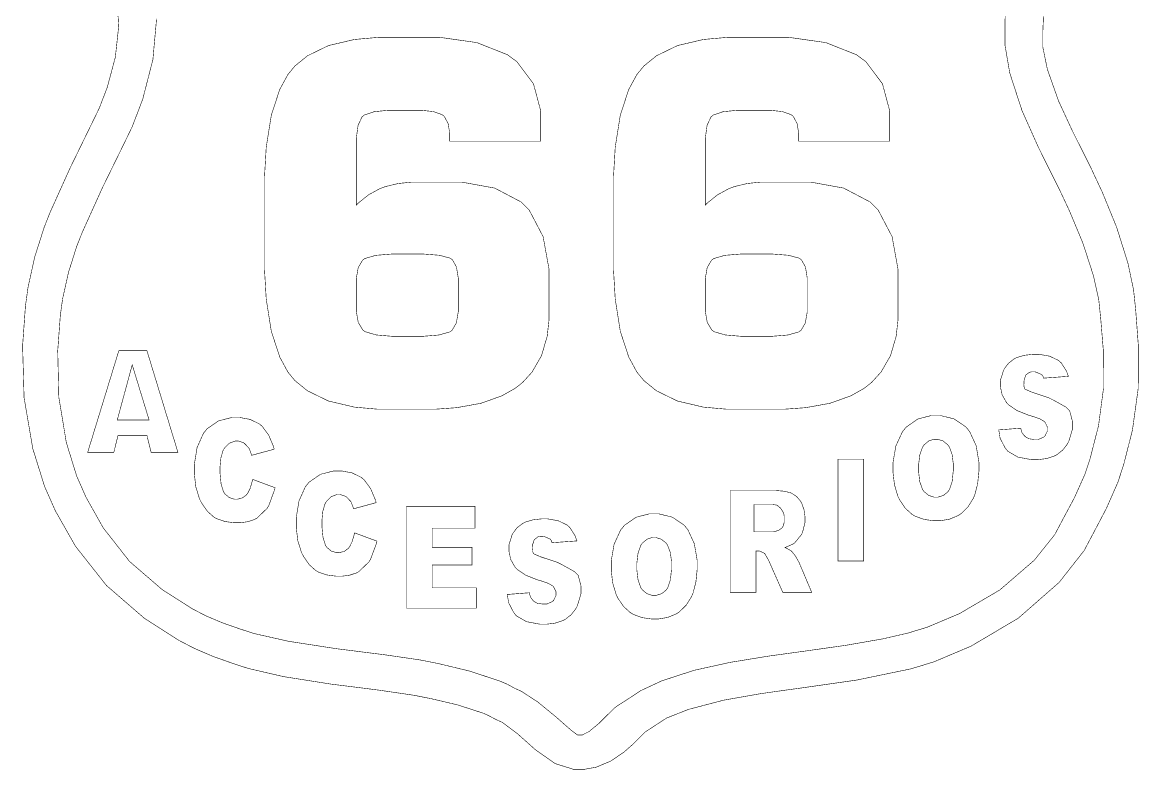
# Model space of a CAD drawing. Header units: millimetres. Extents: x -47 to 132, y -40 to 28.
# Drawn here: x 80.7 to 131.9, y -39.8 to -5.5 of the extents above; entities that cross this region are included whole.
import ezdxf

# ---------------------------------------------------------------- set-up
doc = ezdxf.new("R2010")
doc.units = ezdxf.units.MM

msp = doc.modelspace()

# ---------------------------------------------------------------- linework, layer by layer
at = {"color": 0}
for points in [[(127.583, -4.8, 0.0248, 0.0248, 0), (127.534, -5.937, 0.0248, 0.0248, 0), (127.534, -6.316, 0.0248, 0.0248, 0), (127.534, -6.656, 0.0248, 0.0248, 0), (127.743, -7.677, 0.0248, 0.0248, 0), (128.259, -9.135, 0.0248, 0.0248, 0), (128.915, -10.555, 0.0248, 0.0248, 0), (129.388, -11.491, 0.0248, 0.0248, 0), (129.544, -11.804, 0.0248, 0.0248, 0), (129.731, -12.178, 0.0248, 0.0248, 0), (130.265, -13.318, 0.0248, 0.0248, 0), (130.922, -14.924, 0.0248, 0.0248, 0), (131.44, -16.571, 0.0248, 0.0248, 0), (131.7, -17.801, 0.0248, 0.0248, 0), (131.744, -18.215, 0.0248, 0.0248, 0), (131.8, -18.759, 0.0248, 0.0248, 0), (131.922, -20.399, 0.0248, 0.0248, 0), (131.913, -22.329, 0.0248, 0.0248, 0), (131.649, -24.243, 0.0248, 0.0248, 0), (131.238, -25.857, 0.0248, 0.0248, 0), (131.064, -26.383, 0.0248, 0.0248, 0), (130.979, -26.641, 0.0248, 0.0248, 0), (130.45, -27.844, 0.0248, 0.0248, 0), (129.839, -29.006, 0.0248, 0.0248, 0), (129.713, -29.243, 0.0248, 0.0248, 0), (129.428, -29.779, 0.0248, 0.0248, 0), (128.284, -31.236, 0.0248, 0.0248, 0), (126.406, -32.882, 0.0248, 0.0248, 0), (124.243, -34.163, 0.0248, 0.0248, 0), (122.544, -34.882, 0.0248, 0.0248, 0), (121.96, -35.061, 0.0248, 0.0248, 0), (121.483, -35.207, 0.0248, 0.0248, 0), (118.989, -35.723, 0.0248, 0.0248, 0), (116.462, -36.084, 0.0248, 0.0248, 0), (115.968, -36.152, 0.0248, 0.0248, 0), (115.608, -36.201, 0.0248, 0.0248, 0), (114.527, -36.355, 0.0248, 0.0248, 0), (112.868, -36.649, 0.0248, 0.0248, 0), (111.257, -37.072, 0.0248, 0.0248, 0), (110.253, -37.47, 0.0248, 0.0248, 0), (109.958, -37.663, 0.0248, 0.0248, 0), (109.399, -38.028, 0.0248, 0.0248, 0), (109.39, -38.033, 0.0248, 0.0248, 0), (109.383, -38.038, 0.0248, 0.0248, 0), (109.306, -38.085, 0.0248, 0.0248, 0), (109.298, -38.09, 0.0248, 0.0248, 0), (109.261, -38.122, 0.0248, 0.0248, 0), (108.897, -38.492, 0.0248, 0.0248, 0), (108.862, -38.527, 0.0248, 0.0248, 0), (108.728, -38.658, 0.0248, 0.0248, 0), (108.305, -39.029, 0.0248, 0.0248, 0), (107.701, -39.442, 0.0248, 0.0248, 0), (107.031, -39.722, 0.0248, 0.0248, 0), (106.466, -39.826, 0.0248, 0.0248, 0), (106.278, -39.826, 0.0248, 0.0248, 0), (105.995, -39.826, 0.0248, 0.0248, 0), (105.145, -39.558, 0.0248, 0.0248, 0), (104.236, -38.922, 0.0248, 0.0248, 0), (103.396, -38.17, 0.0248, 0.0248, 0), (102.715, -37.665, 0.0248, 0.0248, 0), (102.465, -37.551, 0.0248, 0.0248, 0), (102.428, -37.535, 0.0248, 0.0248, 0), (102.087, -37.355, 0.0248, 0.0248, 0), (102.053, -37.336, 0.0248, 0.0248, 0), (101.829, -37.24, 0.0248, 0.0248, 0), (100.655, -36.86, 0.0248, 0.0248, 0), (99.453, -36.578, 0.0248, 0.0248, 0), (99.215, -36.531, 0.0248, 0.0248, 0), (98.673, -36.423, 0.0248, 0.0248, 0), (97.033, -36.182, 0.0248, 0.0248, 0), (94.852, -35.908, 0.0248, 0.0248, 0), (92.679, -35.565, 0.0248, 0.0248, 0), (91.05, -35.188, 0.0248, 0.0248, 0), (90.523, -35.016, 0.0248, 0.0248, 0), (90.343, -34.957, 0.0248, 0.0248, 0), (89.445, -34.64, 0.0248, 0.0248, 0), (88.571, -34.264, 0.0248, 0.0248, 0), (88.402, -34.177, 0.0248, 0.0248, 0), (87.853, -33.891, 0.0248, 0.0248, 0), (86.282, -32.884, 0.0248, 0.0248, 0), (84.542, -31.378, 0.0248, 0.0248, 0), (83.118, -29.573, 0.0248, 0.0248, 0), (82.198, -27.951, 0.0248, 0.0248, 0), (81.948, -27.386, 0.0248, 0.0248, 0), (81.704, -26.834, 0.0248, 0.0248, 0), (81.162, -25.098, 0.0248, 0.0248, 0), (80.761, -22.756, 0.0248, 0.0248, 0), (80.693, -20.373, 0.0248, 0.0248, 0), (80.822, -18.562, 0.0248, 0.0248, 0), (80.904, -17.965, 0.0248, 0.0248, 0), (80.941, -17.693, 0.0248, 0.0248, 0), (81.25, -16.293, 0.0248, 0.0248, 0), (81.685, -14.925, 0.0248, 0.0248, 0), (81.786, -14.671, 0.0248, 0.0248, 0), (81.952, -14.25, 0.0248, 0.0248, 0), (82.877, -12.2, 0.0248, 0.0248, 0), (83.863, -10.179, 0.0248, 0.0248, 0), (84.06, -9.774, 0.0248, 0.0248, 0), (84.209, -9.467, 0.0248, 0.0248, 0), (84.579, -8.509, 0.0248, 0.0248, 0), (84.952, -7.116, 0.0248, 0.0248, 0), (85.105, -5.691, 0.0248, 0.0248, 0), (85.04, -4.661, 0.0248, 0.0248, 0)], [(86.844, -5.349, 0.0248, 0.0248, 0), (86.676, -7.224, 0.0248, 0.0248, 0), (86.21, -9.042, 0.0248, 0.0248, 0), (85.729, -10.303, 0.0248, 0.0248, 0), (85.534, -10.707, 0.0248, 0.0248, 0), (85.337, -11.112, 0.0248, 0.0248, 0), (84.353, -13.123, 0.0248, 0.0248, 0), (83.431, -15.164, 0.0248, 0.0248, 0), (83.264, -15.585, 0.0248, 0.0248, 0), (83.181, -15.794, 0.0248, 0.0248, 0), (82.804, -16.987, 0.0248, 0.0248, 0), (82.531, -18.207, 0.0248, 0.0248, 0), (82.5, -18.429, 0.0248, 0.0248, 0), (82.426, -18.967, 0.0248, 0.0248, 0), (82.306, -20.598, 0.0248, 0.0248, 0), (82.356, -22.733, 0.0248, 0.0248, 0), (82.702, -24.82, 0.0248, 0.0248, 0), (83.179, -26.361, 0.0248, 0.0248, 0), (83.395, -26.85, 0.0248, 0.0248, 0), (83.609, -27.335, 0.0248, 0.0248, 0), (84.394, -28.731, 0.0248, 0.0248, 0), (85.603, -30.275, 0.0248, 0.0248, 0), (87.103, -31.569, 0.0248, 0.0248, 0), (88.486, -32.45, 0.0248, 0.0248, 0), (88.969, -32.701, 0.0248, 0.0248, 0), (89.108, -32.773, 0.0248, 0.0248, 0), (89.863, -33.092, 0.0248, 0.0248, 0), (90.642, -33.365, 0.0248, 0.0248, 0), (90.794, -33.415, 0.0248, 0.0248, 0), (91.307, -33.582, 0.0248, 0.0248, 0), (92.893, -33.94, 0.0248, 0.0248, 0), (95.1, -34.282, 0.0248, 0.0248, 0), (97.322, -34.562, 0.0248, 0.0248, 0), (98.933, -34.797, 0.0248, 0.0248, 0), (99.466, -34.902, 0.0248, 0.0248, 0), (99.756, -34.959, 0.0248, 0.0248, 0), (101.208, -35.308, 0.0248, 0.0248, 0), (102.619, -35.773, 0.0248, 0.0248, 0), (102.889, -35.889, 0.0248, 0.0248, 0), (102.941, -35.911, 0.0248, 0.0248, 0), (103.111, -36.003, 0.0248, 0.0248, 0), (103.277, -36.096, 0.0248, 0.0248, 0), (103.328, -36.119, 0.0248, 0.0248, 0), (103.597, -36.241, 0.0248, 0.0248, 0), (104.35, -36.732, 0.0248, 0.0248, 0), (105.204, -37.433, 0.0248, 0.0248, 0), (105.857, -38.009, 0.0248, 0.0248, 0), (106.172, -38.248, 0.0248, 0.0248, 0), (106.277, -38.248, 0.0248, 0.0248, 0), (106.383, -38.248, 0.0248, 0.0248, 0), (106.704, -38.085, 0.0248, 0.0248, 0), (107.164, -37.702, 0.0248, 0.0248, 0), (107.614, -37.255, 0.0248, 0.0248, 0), (107.899, -36.98, 0.0248, 0.0248, 0), (108.005, -36.903, 0.0248, 0.0248, 0), (108.026, -36.887, 0.0248, 0.0248, 0), (108.189, -36.787, 0.0248, 0.0248, 0), (108.211, -36.774, 0.0248, 0.0248, 0), (108.777, -36.405, 0.0248, 0.0248, 0), (109.07, -36.211, 0.0248, 0.0248, 0), (110.037, -35.759, 0.0248, 0.0248, 0), (111.53, -35.273, 0.0248, 0.0248, 0), (113.189, -34.908, 0.0248, 0.0248, 0), (114.951, -34.621, 0.0248, 0.0248, 0), (116.751, -34.373, 0.0248, 0.0248, 0), (118.522, -34.122, 0.0248, 0.0248, 0), (120.202, -33.827, 0.0248, 0.0248, 0), (121.351, -33.562, 0.0248, 0.0248, 0), (121.725, -33.448, 0.0248, 0.0248, 0), (122.233, -33.293, 0.0248, 0.0248, 0), (123.707, -32.671, 0.0248, 0.0248, 0), (125.559, -31.585, 0.0248, 0.0248, 0), (127.141, -30.22, 0.0248, 0.0248, 0), (128.081, -29.044, 0.0248, 0.0248, 0), (128.312, -28.609, 0.0248, 0.0248, 0), (128.423, -28.399, 0.0248, 0.0248, 0), (128.982, -27.353, 0.0248, 0.0248, 0), (129.47, -26.264, 0.0248, 0.0248, 0), (129.546, -26.034, 0.0248, 0.0248, 0), (129.707, -25.543, 0.0248, 0.0248, 0), (130.092, -24.037, 0.0248, 0.0248, 0), (130.322, -22.308, 0.0248, 0.0248, 0), (130.312, -20.585, 0.0248, 0.0248, 0), (130.19, -19.103, 0.0248, 0.0248, 0), (130.139, -18.611, 0.0248, 0.0248, 0), (130.1, -18.241, 0.0248, 0.0248, 0), (129.857, -17.147, 0.0248, 0.0248, 0), (129.367, -15.64, 0.0248, 0.0248, 0), (128.755, -14.172, 0.0248, 0.0248, 0), (128.279, -13.156, 0.0248, 0.0248, 0), (128.112, -12.822, 0.0248, 0.0248, 0), (127.916, -12.433, 0.0248, 0.0248, 0), (127.333, -11.262, 0.0248, 0.0248, 0), (126.583, -9.583, 0.0248, 0.0248, 0), (126.017, -7.848, 0.0248, 0.0248, 0), (125.794, -6.552, 0.0248, 0.0248, 0), (125.794, -6.121, 0.0248, 0.0248, 0), (125.794, -5.863, 0.0248, 0.0248, 0), (125.806, -5.091, 0.0248, 0.0248, 0)]]:
    msp.add_lwpolyline(points, format="xyseb", dxfattribs=at)
for points in [[(104.475, -10.976, 0.0248, 0.0248, 0), (100.304, -10.976, 0.0248, 0.0248, 0), (100.304, -10.762, 0.0248, 0.0248, 0), (100.304, -10.612, 0.0248, 0.0248, 0), (100.23, -10.164, 0.0248, 0.0248, 0), (100.056, -9.841, 0.0248, 0.0248, 0), (100.006, -9.8, 0.0248, 0.0248, 0), (99.957, -9.759, 0.0248, 0.0248, 0), (99.562, -9.616, 0.0248, 0.0248, 0), (99.001, -9.555, 0.0248, 0.0248, 0), (98.815, -9.555, 0.0248, 0.0248, 0), (97.719, -9.555, 0.0248, 0.0248, 0), (97.496, -9.555, 0.0248, 0.0248, 0), (96.829, -9.621, 0.0248, 0.0248, 0), (96.379, -9.775, 0.0248, 0.0248, 0), (96.328, -9.819, 0.0248, 0.0248, 0), (96.276, -9.863, 0.0248, 0.0248, 0), (96.096, -10.245, 0.0248, 0.0248, 0), (96.019, -10.811, 0.0248, 0.0248, 0), (96.019, -10.999, 0.0248, 0.0248, 0), (96.019, -13.906, 0.0248, 0.0248, 0), (96.105, -13.817, 0.0248, 0.0248, 0), (96.574, -13.439, 0.0248, 0.0248, 0), (97.098, -13.154, 0.0248, 0.0248, 0), (97.211, -13.111, 0.0248, 0.0248, 0), (97.323, -13.068, 0.0248, 0.0248, 0), (97.933, -12.919, 0.0248, 0.0248, 0), (98.546, -12.856, 0.0248, 0.0248, 0), (98.75, -12.856, 0.0248, 0.0248, 0), (100.369, -12.856, 0.0248, 0.0248, 0), (100.869, -12.856, 0.0248, 0.0248, 0), (102.371, -13.13, 0.0248, 0.0248, 0), (103.586, -13.769, 0.0248, 0.0248, 0), (103.769, -13.951, 0.0248, 0.0248, 0), (103.951, -14.135, 0.0248, 0.0248, 0), (104.59, -15.355, 0.0248, 0.0248, 0), (104.865, -16.863, 0.0248, 0.0248, 0), (104.865, -17.366, 0.0248, 0.0248, 0), (104.865, -18.905, 0.0248, 0.0248, 0), (104.865, -19.162, 0.0248, 0.0248, 0), (104.778, -19.934, 0.0248, 0.0248, 0), (104.518, -20.824, 0.0248, 0.0248, 0), (104.085, -21.576, 0.0248, 0.0248, 0), (103.647, -22.058, 0.0248, 0.0248, 0), (103.479, -22.19, 0.0248, 0.0248, 0), (103.3, -22.33, 0.0248, 0.0248, 0), (102.698, -22.669, 0.0248, 0.0248, 0), (101.745, -23.01, 0.0248, 0.0248, 0), (100.619, -23.214, 0.0248, 0.0248, 0), (99.644, -23.283, 0.0248, 0.0248, 0), (99.319, -23.283, 0.0248, 0.0248, 0), (97.352, -23.283, 0.0248, 0.0248, 0), (96.996, -23.283, 0.0248, 0.0248, 0), (95.928, -23.188, 0.0248, 0.0248, 0), (94.734, -22.907, 0.0248, 0.0248, 0), (93.772, -22.438, 0.0248, 0.0248, 0), (93.194, -21.969, 0.0248, 0.0248, 0), (93.04, -21.781, 0.0248, 0.0248, 0), (92.875, -21.581, 0.0248, 0.0248, 0), (92.498, -20.886, 0.0248, 0.0248, 0), (92.112, -19.702, 0.0248, 0.0248, 0), (91.879, -18.229, 0.0248, 0.0248, 0), (91.802, -16.908, 0.0248, 0.0248, 0), (91.802, -16.469, 0.0248, 0.0248, 0), (91.802, -13.012, 0.0248, 0.0248, 0), (91.802, -12.572, 0.0248, 0.0248, 0), (91.879, -11.253, 0.0248, 0.0248, 0), (92.112, -9.784, 0.0248, 0.0248, 0), (92.498, -8.602, 0.0248, 0.0248, 0), (92.875, -7.91, 0.0248, 0.0248, 0), (93.04, -7.711, 0.0248, 0.0248, 0), (93.194, -7.523, 0.0248, 0.0248, 0), (93.772, -7.054, 0.0248, 0.0248, 0), (94.734, -6.585, 0.0248, 0.0248, 0), (95.928, -6.304, 0.0248, 0.0248, 0), (96.996, -6.21, 0.0248, 0.0248, 0), (97.352, -6.21, 0.0248, 0.0248, 0), (99.319, -6.21, 0.0248, 0.0248, 0), (99.876, -6.21, 0.0248, 0.0248, 0), (101.55, -6.447, 0.0248, 0.0248, 0), (102.947, -7.002, 0.0248, 0.0248, 0), (103.165, -7.161, 0.0248, 0.0248, 0), (103.384, -7.319, 0.0248, 0.0248, 0), (104.148, -8.338, 0.0248, 0.0248, 0), (104.475, -9.56, 0.0248, 0.0248, 0), (104.475, -9.968, 0.0248, 0.0248, 0), (104.475, -10.976, 0.0248, 0.0248, 0)], [(120.498, -10.976, 0.0248, 0.0248, 0), (116.327, -10.976, 0.0248, 0.0248, 0), (116.327, -10.762, 0.0248, 0.0248, 0), (116.327, -10.612, 0.0248, 0.0248, 0), (116.252, -10.164, 0.0248, 0.0248, 0), (116.079, -9.841, 0.0248, 0.0248, 0), (116.029, -9.8, 0.0248, 0.0248, 0), (115.98, -9.759, 0.0248, 0.0248, 0), (115.585, -9.616, 0.0248, 0.0248, 0), (115.024, -9.555, 0.0248, 0.0248, 0), (114.837, -9.555, 0.0248, 0.0248, 0), (113.742, -9.555, 0.0248, 0.0248, 0), (113.519, -9.555, 0.0248, 0.0248, 0), (112.851, -9.621, 0.0248, 0.0248, 0), (112.401, -9.775, 0.0248, 0.0248, 0), (112.351, -9.819, 0.0248, 0.0248, 0), (112.299, -9.863, 0.0248, 0.0248, 0), (112.119, -10.245, 0.0248, 0.0248, 0), (112.042, -10.811, 0.0248, 0.0248, 0), (112.042, -10.999, 0.0248, 0.0248, 0), (112.042, -13.906, 0.0248, 0.0248, 0), (112.128, -13.817, 0.0248, 0.0248, 0), (112.597, -13.439, 0.0248, 0.0248, 0), (113.12, -13.154, 0.0248, 0.0248, 0), (113.233, -13.111, 0.0248, 0.0248, 0), (113.346, -13.068, 0.0248, 0.0248, 0), (113.955, -12.919, 0.0248, 0.0248, 0), (114.568, -12.856, 0.0248, 0.0248, 0), (114.773, -12.856, 0.0248, 0.0248, 0), (116.392, -12.856, 0.0248, 0.0248, 0), (116.892, -12.856, 0.0248, 0.0248, 0), (118.393, -13.13, 0.0248, 0.0248, 0), (119.609, -13.769, 0.0248, 0.0248, 0), (119.791, -13.951, 0.0248, 0.0248, 0), (119.973, -14.135, 0.0248, 0.0248, 0), (120.613, -15.355, 0.0248, 0.0248, 0), (120.887, -16.863, 0.0248, 0.0248, 0), (120.887, -17.366, 0.0248, 0.0248, 0), (120.887, -18.905, 0.0248, 0.0248, 0), (120.887, -19.162, 0.0248, 0.0248, 0), (120.8, -19.934, 0.0248, 0.0248, 0), (120.541, -20.824, 0.0248, 0.0248, 0), (120.108, -21.576, 0.0248, 0.0248, 0), (119.669, -22.058, 0.0248, 0.0248, 0), (119.501, -22.19, 0.0248, 0.0248, 0), (119.323, -22.33, 0.0248, 0.0248, 0), (118.721, -22.669, 0.0248, 0.0248, 0), (117.767, -23.01, 0.0248, 0.0248, 0), (116.641, -23.214, 0.0248, 0.0248, 0), (115.666, -23.283, 0.0248, 0.0248, 0), (115.341, -23.283, 0.0248, 0.0248, 0), (113.374, -23.283, 0.0248, 0.0248, 0), (113.018, -23.283, 0.0248, 0.0248, 0), (111.951, -23.188, 0.0248, 0.0248, 0), (110.757, -22.907, 0.0248, 0.0248, 0), (109.794, -22.438, 0.0248, 0.0248, 0), (109.217, -21.969, 0.0248, 0.0248, 0), (109.063, -21.781, 0.0248, 0.0248, 0), (108.898, -21.581, 0.0248, 0.0248, 0), (108.521, -20.886, 0.0248, 0.0248, 0), (108.134, -19.702, 0.0248, 0.0248, 0), (107.902, -18.229, 0.0248, 0.0248, 0), (107.825, -16.908, 0.0248, 0.0248, 0), (107.825, -16.469, 0.0248, 0.0248, 0), (107.825, -13.012, 0.0248, 0.0248, 0), (107.825, -12.572, 0.0248, 0.0248, 0), (107.902, -11.253, 0.0248, 0.0248, 0), (108.134, -9.784, 0.0248, 0.0248, 0), (108.521, -8.602, 0.0248, 0.0248, 0), (108.898, -7.91, 0.0248, 0.0248, 0), (109.063, -7.711, 0.0248, 0.0248, 0), (109.217, -7.523, 0.0248, 0.0248, 0), (109.794, -7.054, 0.0248, 0.0248, 0), (110.757, -6.585, 0.0248, 0.0248, 0), (111.951, -6.304, 0.0248, 0.0248, 0), (113.018, -6.21, 0.0248, 0.0248, 0), (113.374, -6.21, 0.0248, 0.0248, 0), (115.341, -6.21, 0.0248, 0.0248, 0), (115.899, -6.21, 0.0248, 0.0248, 0), (117.572, -6.447, 0.0248, 0.0248, 0), (118.97, -7.002, 0.0248, 0.0248, 0), (119.188, -7.161, 0.0248, 0.0248, 0), (119.406, -7.319, 0.0248, 0.0248, 0), (120.171, -8.338, 0.0248, 0.0248, 0), (120.498, -9.56, 0.0248, 0.0248, 0), (120.498, -9.968, 0.0248, 0.0248, 0), (120.498, -10.976, 0.0248, 0.0248, 0)], [(97.921, -19.937, 0.0248, 0.0248, 0), (98.815, -19.937, 0.0248, 0.0248, 0), (99.06, -19.937, 0.0248, 0.0248, 0), (99.798, -19.877, 0.0248, 0.0248, 0), (100.297, -19.738, 0.0248, 0.0248, 0), (100.354, -19.7, 0.0248, 0.0248, 0), (100.41, -19.66, 0.0248, 0.0248, 0), (100.608, -19.321, 0.0248, 0.0248, 0), (100.694, -18.823, 0.0248, 0.0248, 0), (100.694, -18.657, 0.0248, 0.0248, 0), (100.694, -17.412, 0.0248, 0.0248, 0), (100.694, -17.248, 0.0248, 0.0248, 0), (100.614, -16.756, 0.0248, 0.0248, 0), (100.43, -16.423, 0.0248, 0.0248, 0), (100.377, -16.384, 0.0248, 0.0248, 0), (100.323, -16.346, 0.0248, 0.0248, 0), (99.826, -16.213, 0.0248, 0.0248, 0), (99.067, -16.155, 0.0248, 0.0248, 0), (98.815, -16.155, 0.0248, 0.0248, 0), (97.921, -16.155, 0.0248, 0.0248, 0), (97.669, -16.155, 0.0248, 0.0248, 0), (96.913, -16.217, 0.0248, 0.0248, 0), (96.41, -16.362, 0.0248, 0.0248, 0), (96.355, -16.404, 0.0248, 0.0248, 0), (96.299, -16.444, 0.0248, 0.0248, 0), (96.102, -16.779, 0.0248, 0.0248, 0), (96.019, -17.253, 0.0248, 0.0248, 0), (96.019, -17.412, 0.0248, 0.0248, 0), (96.019, -18.657, 0.0248, 0.0248, 0), (96.019, -18.818, 0.0248, 0.0248, 0), (96.105, -19.301, 0.0248, 0.0248, 0), (96.308, -19.642, 0.0248, 0.0248, 0), (96.367, -19.685, 0.0248, 0.0248, 0), (96.424, -19.726, 0.0248, 0.0248, 0), (96.927, -19.873, 0.0248, 0.0248, 0), (97.672, -19.937, 0.0248, 0.0248, 0), (97.921, -19.937, 0.0248, 0.0248, 0)], [(113.944, -19.937, 0.0248, 0.0248, 0), (114.837, -19.937, 0.0248, 0.0248, 0), (115.082, -19.937, 0.0248, 0.0248, 0), (115.82, -19.877, 0.0248, 0.0248, 0), (116.32, -19.738, 0.0248, 0.0248, 0), (116.377, -19.7, 0.0248, 0.0248, 0), (116.433, -19.66, 0.0248, 0.0248, 0), (116.631, -19.321, 0.0248, 0.0248, 0), (116.716, -18.823, 0.0248, 0.0248, 0), (116.716, -18.657, 0.0248, 0.0248, 0), (116.716, -17.412, 0.0248, 0.0248, 0), (116.716, -17.248, 0.0248, 0.0248, 0), (116.637, -16.756, 0.0248, 0.0248, 0), (116.452, -16.423, 0.0248, 0.0248, 0), (116.4, -16.384, 0.0248, 0.0248, 0), (116.346, -16.346, 0.0248, 0.0248, 0), (115.849, -16.213, 0.0248, 0.0248, 0), (115.09, -16.155, 0.0248, 0.0248, 0), (114.837, -16.155, 0.0248, 0.0248, 0), (113.944, -16.155, 0.0248, 0.0248, 0), (113.691, -16.155, 0.0248, 0.0248, 0), (112.936, -16.217, 0.0248, 0.0248, 0), (112.433, -16.362, 0.0248, 0.0248, 0), (112.378, -16.404, 0.0248, 0.0248, 0), (112.321, -16.444, 0.0248, 0.0248, 0), (112.125, -16.779, 0.0248, 0.0248, 0), (112.042, -17.253, 0.0248, 0.0248, 0), (112.042, -17.412, 0.0248, 0.0248, 0), (112.042, -18.657, 0.0248, 0.0248, 0), (112.042, -18.818, 0.0248, 0.0248, 0), (112.128, -19.301, 0.0248, 0.0248, 0), (112.331, -19.642, 0.0248, 0.0248, 0), (112.389, -19.685, 0.0248, 0.0248, 0), (112.446, -19.726, 0.0248, 0.0248, 0), (112.95, -19.873, 0.0248, 0.0248, 0), (113.695, -19.937, 0.0248, 0.0248, 0), (113.944, -19.937, 0.0248, 0.0248, 0)], [(86.404, -24.497, 0.0248, 0.0248, 0), (85.072, -24.497, 0.0248, 0.0248, 0), (84.881, -25.268, 0.0248, 0.0248, 0), (83.68, -25.268, 0.0248, 0.0248, 0), (85.113, -20.591, 0.0248, 0.0248, 0), (86.4, -20.591, 0.0248, 0.0248, 0), (87.826, -25.268, 0.0248, 0.0248, 0), (86.595, -25.268, 0.0248, 0.0248, 0), (86.404, -24.497, 0.0248, 0.0248, 0)], [(125.51, -24.233, 0.0248, 0.0248, 0), (126.521, -24.156, 0.0248, 0.0248, 0), (126.576, -24.363, 0.0248, 0.0248, 0), (126.682, -24.498, 0.0248, 0.0248, 0), (126.737, -24.552, 0.0248, 0.0248, 0), (126.888, -24.639, 0.0248, 0.0248, 0), (127.151, -24.677, 0.0248, 0.0248, 0), (127.226, -24.677, 0.0248, 0.0248, 0), (127.323, -24.677, 0.0248, 0.0248, 0), (127.59, -24.556, 0.0248, 0.0248, 0), (127.613, -24.532, 0.0248, 0.0248, 0), (127.636, -24.507, 0.0248, 0.0248, 0), (127.749, -24.274, 0.0248, 0.0248, 0), (127.749, -24.196, 0.0248, 0.0248, 0), (127.749, -24.114, 0.0248, 0.0248, 0), (127.642, -23.894, 0.0248, 0.0248, 0), (127.621, -23.87, 0.0248, 0.0248, 0), (127.599, -23.846, 0.0248, 0.0248, 0), (127.406, -23.731, 0.0248, 0.0248, 0), (127.099, -23.621, 0.0248, 0.0248, 0), (127.02, -23.599, 0.0248, 0.0248, 0), (126.892, -23.563, 0.0248, 0.0248, 0), (126.358, -23.351, 0.0248, 0.0248, 0), (125.973, -23.091, 0.0248, 0.0248, 0), (125.918, -23.032, 0.0248, 0.0248, 0), (125.863, -22.973, 0.0248, 0.0248, 0), (125.669, -22.63, 0.0248, 0.0248, 0), (125.586, -22.255, 0.0248, 0.0248, 0), (125.586, -22.131, 0.0248, 0.0248, 0), (125.586, -21.96, 0.0248, 0.0248, 0), (125.727, -21.504, 0.0248, 0.0248, 0), (125.756, -21.451, 0.0248, 0.0248, 0), (125.784, -21.398, 0.0248, 0.0248, 0), (125.968, -21.164, 0.0248, 0.0248, 0), (126.21, -20.977, 0.0248, 0.0248, 0), (126.267, -20.947, 0.0248, 0.0248, 0), (126.324, -20.917, 0.0248, 0.0248, 0), (126.671, -20.81, 0.0248, 0.0248, 0), (127.07, -20.764, 0.0248, 0.0248, 0), (127.203, -20.764, 0.0248, 0.0248, 0), (127.363, -20.764, 0.0248, 0.0248, 0), (127.845, -20.847, 0.0248, 0.0248, 0), (128.25, -21.042, 0.0248, 0.0248, 0), (128.314, -21.099, 0.0248, 0.0248, 0), (128.378, -21.154, 0.0248, 0.0248, 0), (128.619, -21.53, 0.0248, 0.0248, 0), (128.708, -21.774, 0.0248, 0.0248, 0), (127.56, -21.858, 0.0248, 0.0248, 0), (127.545, -21.78, 0.0248, 0.0248, 0), (127.479, -21.692, 0.0248, 0.0248, 0), (127.203, -21.571, 0.0248, 0.0248, 0), (127.031, -21.565, 0.0248, 0.0248, 0), (126.907, -21.593, 0.0248, 0.0248, 0), (126.747, -21.722, 0.0248, 0.0248, 0), (126.676, -21.939, 0.0248, 0.0248, 0), (126.664, -22.154, 0.0248, 0.0248, 0), (126.666, -22.235, 0.0248, 0.0248, 0), (126.714, -22.363, 0.0248, 0.0248, 0), (127.042, -22.506, 0.0248, 0.0248, 0), (127.813, -22.762, 0.0248, 0.0248, 0), (128.015, -22.863, 0.0248, 0.0248, 0), (128.363, -23.056, 0.0248, 0.0248, 0), (128.602, -23.189, 0.0248, 0.0248, 0), (128.766, -23.356, 0.0248, 0.0248, 0), (128.892, -23.836, 0.0248, 0.0248, 0), (128.892, -23.997, 0.0248, 0.0248, 0), (128.892, -24.204, 0.0248, 0.0248, 0), (128.724, -24.762, 0.0248, 0.0248, 0), (128.69, -24.826, 0.0248, 0.0248, 0), (128.656, -24.889, 0.0248, 0.0248, 0), (128.447, -25.16, 0.0248, 0.0248, 0), (128.184, -25.369, 0.0248, 0.0248, 0), (128.124, -25.402, 0.0248, 0.0248, 0), (128.063, -25.434, 0.0248, 0.0248, 0), (127.714, -25.549, 0.0248, 0.0248, 0), (127.335, -25.598, 0.0248, 0.0248, 0), (127.209, -25.598, 0.0248, 0.0248, 0), (127.003, -25.598, 0.0248, 0.0248, 0), (126.387, -25.483, 0.0248, 0.0248, 0), (125.927, -25.215, 0.0248, 0.0248, 0), (125.865, -25.139, 0.0248, 0.0248, 0), (125.803, -25.062, 0.0248, 0.0248, 0), (125.573, -24.617, 0.0248, 0.0248, 0)], [(85.726, -21.246, 0.0248, 0.0248, 0), (85.041, -23.775, 0.0248, 0.0248, 0), (86.5, -23.775, 0.0248, 0.0248, 0)], [(120.655, -25.994, 0.0248, 0.0248, 0), (120.655, -25.739, 0.0248, 0.0248, 0), (120.785, -24.975, 0.0248, 0.0248, 0), (121.087, -24.318, 0.0248, 0.0248, 0), (121.175, -24.211, 0.0248, 0.0248, 0), (121.261, -24.105, 0.0248, 0.0248, 0), (121.795, -23.733, 0.0248, 0.0248, 0), (122.415, -23.573, 0.0248, 0.0248, 0), (122.621, -23.573, 0.0248, 0.0248, 0), (122.831, -23.573, 0.0248, 0.0248, 0), (123.462, -23.73, 0.0248, 0.0248, 0), (123.999, -24.095, 0.0248, 0.0248, 0), (124.085, -24.2, 0.0248, 0.0248, 0), (124.17, -24.304, 0.0248, 0.0248, 0), (124.471, -24.952, 0.0248, 0.0248, 0), (124.599, -25.705, 0.0248, 0.0248, 0), (124.599, -25.956, 0.0248, 0.0248, 0), (124.599, -26.142, 0.0248, 0.0248, 0), (124.543, -26.701, 0.0248, 0.0248, 0), (124.412, -27.211, 0.0248, 0.0248, 0), (124.375, -27.299, 0.0248, 0.0248, 0), (124.337, -27.386, 0.0248, 0.0248, 0), (124.1, -27.765, 0.0248, 0.0248, 0), (123.796, -28.067, 0.0248, 0.0248, 0), (123.726, -28.116, 0.0248, 0.0248, 0), (123.655, -28.164, 0.0248, 0.0248, 0), (123.248, -28.335, 0.0248, 0.0248, 0), (122.812, -28.407, 0.0248, 0.0248, 0), (122.667, -28.407, 0.0248, 0.0248, 0), (122.52, -28.407, 0.0248, 0.0248, 0), (122.079, -28.344, 0.0248, 0.0248, 0), (121.672, -28.198, 0.0248, 0.0248, 0), (121.601, -28.156, 0.0248, 0.0248, 0), (121.531, -28.114, 0.0248, 0.0248, 0), (121.219, -27.83, 0.0248, 0.0248, 0), (120.961, -27.449, 0.0248, 0.0248, 0), (120.917, -27.358, 0.0248, 0.0248, 0), (120.874, -27.268, 0.0248, 0.0248, 0), (120.721, -26.745, 0.0248, 0.0248, 0), (120.655, -26.181, 0.0248, 0.0248, 0), (120.655, -25.994, 0.0248, 0.0248, 0)], [(91.252, -26.506, 0.0248, 0.0248, 0), (92.283, -26.888, 0.0248, 0.0248, 0), (92.266, -26.976, 0.0248, 0.0248, 0), (91.992, -27.718, 0.0248, 0.0248, 0), (91.955, -27.777, 0.0248, 0.0248, 0), (91.918, -27.837, 0.0248, 0.0248, 0), (91.456, -28.286, 0.0248, 0.0248, 0), (91.401, -28.316, 0.0248, 0.0248, 0), (91.345, -28.346, 0.0248, 0.0248, 0), (91.024, -28.452, 0.0248, 0.0248, 0), (90.674, -28.498, 0.0248, 0.0248, 0), (90.558, -28.498, 0.0248, 0.0248, 0), (90.417, -28.498, 0.0248, 0.0248, 0), (89.993, -28.443, 0.0248, 0.0248, 0), (89.609, -28.314, 0.0248, 0.0248, 0), (89.543, -28.277, 0.0248, 0.0248, 0), (89.477, -28.24, 0.0248, 0.0248, 0), (89.177, -27.971, 0.0248, 0.0248, 0), (88.912, -27.59, 0.0248, 0.0248, 0), (88.864, -27.498, 0.0248, 0.0248, 0), (88.817, -27.405, 0.0248, 0.0248, 0), (88.649, -26.862, 0.0248, 0.0248, 0), (88.579, -26.268, 0.0248, 0.0248, 0), (88.579, -26.07, 0.0248, 0.0248, 0), (88.579, -25.814, 0.0248, 0.0248, 0), (88.704, -25.045, 0.0248, 0.0248, 0), (88.996, -24.391, 0.0248, 0.0248, 0), (89.08, -24.287, 0.0248, 0.0248, 0), (89.164, -24.183, 0.0248, 0.0248, 0), (89.688, -23.82, 0.0248, 0.0248, 0), (90.299, -23.664, 0.0248, 0.0248, 0), (90.503, -23.664, 0.0248, 0.0248, 0), (90.664, -23.664, 0.0248, 0.0248, 0), (91.145, -23.753, 0.0248, 0.0248, 0), (91.566, -23.961, 0.0248, 0.0248, 0), (91.635, -24.021, 0.0248, 0.0248, 0), (91.703, -24.081, 0.0248, 0.0248, 0), (91.993, -24.475, 0.0248, 0.0248, 0), (92.212, -24.996, 0.0248, 0.0248, 0), (92.246, -25.12, 0.0248, 0.0248, 0), (91.209, -25.402, 0.0248, 0.0248, 0), (91.2, -25.366, 0.0248, 0.0248, 0), (91.105, -25.108, 0.0248, 0.0248, 0), (91.095, -25.092, 0.0248, 0.0248, 0), (91.079, -25.064, 0.0248, 0.0248, 0), (90.877, -24.852, 0.0248, 0.0248, 0), (90.853, -24.838, 0.0248, 0.0248, 0), (90.829, -24.823, 0.0248, 0.0248, 0), (90.607, -24.748, 0.0248, 0.0248, 0), (90.534, -24.748, 0.0248, 0.0248, 0), (90.445, -24.748, 0.0248, 0.0248, 0), (90.179, -24.847, 0.0248, 0.0248, 0), (89.955, -25.077, 0.0248, 0.0248, 0), (89.92, -25.142, 0.0248, 0.0248, 0), (89.893, -25.191, 0.0248, 0.0248, 0), (89.798, -25.518, 0.0248, 0.0248, 0), (89.758, -25.925, 0.0248, 0.0248, 0), (89.758, -26.061, 0.0248, 0.0248, 0), (89.758, -26.225, 0.0248, 0.0248, 0), (89.806, -26.716, 0.0248, 0.0248, 0), (89.918, -27.078, 0.0248, 0.0248, 0), (89.951, -27.126, 0.0248, 0.0248, 0), (89.982, -27.174, 0.0248, 0.0248, 0), (90.182, -27.342, 0.0248, 0.0248, 0), (90.413, -27.414, 0.0248, 0.0248, 0), (90.491, -27.414, 0.0248, 0.0248, 0), (90.565, -27.414, 0.0248, 0.0248, 0), (90.787, -27.355, 0.0248, 0.0248, 0), (90.972, -27.22, 0.0248, 0.0248, 0), (91.002, -27.181, 0.0248, 0.0248, 0), (91.03, -27.142, 0.0248, 0.0248, 0), (91.15, -26.896, 0.0248, 0.0248, 0), (91.239, -26.579, 0.0248, 0.0248, 0), (91.252, -26.506, 0.0248, 0.0248, 0)], [(121.83, -25.997, 0.0248, 0.0248, 0), (121.83, -26.148, 0.0248, 0.0248, 0), (121.883, -26.605, 0.0248, 0.0248, 0), (122.008, -26.963, 0.0248, 0.0248, 0), (122.044, -27.014, 0.0248, 0.0248, 0), (122.08, -27.065, 0.0248, 0.0248, 0), (122.298, -27.245, 0.0248, 0.0248, 0), (122.546, -27.323, 0.0248, 0.0248, 0), (122.629, -27.323, 0.0248, 0.0248, 0), (122.713, -27.323, 0.0248, 0.0248, 0), (122.966, -27.247, 0.0248, 0.0248, 0), (123.182, -27.071, 0.0248, 0.0248, 0), (123.216, -27.02, 0.0248, 0.0248, 0), (123.251, -26.97, 0.0248, 0.0248, 0), (123.372, -26.597, 0.0248, 0.0248, 0), (123.424, -26.099, 0.0248, 0.0248, 0), (123.424, -25.933, 0.0248, 0.0248, 0), (123.424, -25.79, 0.0248, 0.0248, 0), (123.369, -25.362, 0.0248, 0.0248, 0), (123.243, -25.02, 0.0248, 0.0248, 0), (123.207, -24.969, 0.0248, 0.0248, 0), (123.171, -24.918, 0.0248, 0.0248, 0), (122.951, -24.74, 0.0248, 0.0248, 0), (122.701, -24.664, 0.0248, 0.0248, 0), (122.618, -24.664, 0.0248, 0.0248, 0), (122.538, -24.664, 0.0248, 0.0248, 0), (122.297, -24.742, 0.0248, 0.0248, 0), (122.082, -24.922, 0.0248, 0.0248, 0), (122.046, -24.973, 0.0248, 0.0248, 0), (122.009, -25.025, 0.0248, 0.0248, 0), (121.884, -25.384, 0.0248, 0.0248, 0), (121.83, -25.844, 0.0248, 0.0248, 0), (121.83, -25.997, 0.0248, 0.0248, 0)], [(118.13, -25.577, 0.0248, 0.0248, 0), (119.31, -25.577, 0.0248, 0.0248, 0), (119.31, -30.255, 0.0248, 0.0248, 0), (118.13, -30.255, 0.0248, 0.0248, 0), (118.13, -25.577, 0.0248, 0.0248, 0)], [(95.931, -28.96, 0.0248, 0.0248, 0), (96.962, -29.343, 0.0248, 0.0248, 0), (96.944, -29.431, 0.0248, 0.0248, 0), (96.671, -30.172, 0.0248, 0.0248, 0), (96.634, -30.232, 0.0248, 0.0248, 0), (96.596, -30.292, 0.0248, 0.0248, 0), (96.135, -30.74, 0.0248, 0.0248, 0), (96.08, -30.771, 0.0248, 0.0248, 0), (96.024, -30.801, 0.0248, 0.0248, 0), (95.703, -30.907, 0.0248, 0.0248, 0), (95.353, -30.953, 0.0248, 0.0248, 0), (95.237, -30.953, 0.0248, 0.0248, 0), (95.095, -30.953, 0.0248, 0.0248, 0), (94.672, -30.897, 0.0248, 0.0248, 0), (94.287, -30.768, 0.0248, 0.0248, 0), (94.222, -30.732, 0.0248, 0.0248, 0), (94.156, -30.695, 0.0248, 0.0248, 0), (93.855, -30.426, 0.0248, 0.0248, 0), (93.59, -30.044, 0.0248, 0.0248, 0), (93.543, -29.952, 0.0248, 0.0248, 0), (93.495, -29.859, 0.0248, 0.0248, 0), (93.328, -29.316, 0.0248, 0.0248, 0), (93.257, -28.722, 0.0248, 0.0248, 0), (93.257, -28.525, 0.0248, 0.0248, 0), (93.257, -28.268, 0.0248, 0.0248, 0), (93.382, -27.498, 0.0248, 0.0248, 0), (93.675, -26.845, 0.0248, 0.0248, 0), (93.759, -26.741, 0.0248, 0.0248, 0), (93.843, -26.637, 0.0248, 0.0248, 0), (94.367, -26.274, 0.0248, 0.0248, 0), (94.978, -26.119, 0.0248, 0.0248, 0), (95.182, -26.119, 0.0248, 0.0248, 0), (95.343, -26.119, 0.0248, 0.0248, 0), (95.824, -26.208, 0.0248, 0.0248, 0), (96.245, -26.416, 0.0248, 0.0248, 0), (96.313, -26.476, 0.0248, 0.0248, 0), (96.382, -26.535, 0.0248, 0.0248, 0), (96.672, -26.929, 0.0248, 0.0248, 0), (96.891, -27.451, 0.0248, 0.0248, 0), (96.925, -27.574, 0.0248, 0.0248, 0), (95.888, -27.857, 0.0248, 0.0248, 0), (95.878, -27.821, 0.0248, 0.0248, 0), (95.784, -27.562, 0.0248, 0.0248, 0), (95.774, -27.546, 0.0248, 0.0248, 0), (95.757, -27.518, 0.0248, 0.0248, 0), (95.556, -27.307, 0.0248, 0.0248, 0), (95.532, -27.293, 0.0248, 0.0248, 0), (95.508, -27.277, 0.0248, 0.0248, 0), (95.286, -27.203, 0.0248, 0.0248, 0), (95.212, -27.203, 0.0248, 0.0248, 0), (95.123, -27.203, 0.0248, 0.0248, 0), (94.858, -27.302, 0.0248, 0.0248, 0), (94.633, -27.531, 0.0248, 0.0248, 0), (94.598, -27.597, 0.0248, 0.0248, 0), (94.571, -27.645, 0.0248, 0.0248, 0), (94.477, -27.973, 0.0248, 0.0248, 0), (94.437, -28.38, 0.0248, 0.0248, 0), (94.437, -28.516, 0.0248, 0.0248, 0), (94.437, -28.68, 0.0248, 0.0248, 0), (94.485, -29.17, 0.0248, 0.0248, 0), (94.597, -29.532, 0.0248, 0.0248, 0), (94.629, -29.581, 0.0248, 0.0248, 0), (94.661, -29.628, 0.0248, 0.0248, 0), (94.86, -29.796, 0.0248, 0.0248, 0), (95.092, -29.868, 0.0248, 0.0248, 0), (95.169, -29.868, 0.0248, 0.0248, 0), (95.244, -29.868, 0.0248, 0.0248, 0), (95.466, -29.81, 0.0248, 0.0248, 0), (95.651, -29.674, 0.0248, 0.0248, 0), (95.68, -29.636, 0.0248, 0.0248, 0), (95.708, -29.597, 0.0248, 0.0248, 0), (95.828, -29.35, 0.0248, 0.0248, 0), (95.918, -29.033, 0.0248, 0.0248, 0), (95.931, -28.96, 0.0248, 0.0248, 0)], [(113.181, -31.694, 0.0248, 0.0248, 0), (113.181, -27.017, 0.0248, 0.0248, 0), (115.14, -27.017, 0.0248, 0.0248, 0), (115.26, -27.017, 0.0248, 0.0248, 0), (115.621, -27.046, 0.0248, 0.0248, 0), (115.925, -27.112, 0.0248, 0.0248, 0), (115.973, -27.132, 0.0248, 0.0248, 0), (116.021, -27.151, 0.0248, 0.0248, 0), (116.233, -27.296, 0.0248, 0.0248, 0), (116.409, -27.506, 0.0248, 0.0248, 0), (116.438, -27.558, 0.0248, 0.0248, 0), (116.468, -27.61, 0.0248, 0.0248, 0), (116.57, -27.904, 0.0248, 0.0248, 0), (116.614, -28.214, 0.0248, 0.0248, 0), (116.614, -28.318, 0.0248, 0.0248, 0), (116.614, -28.486, 0.0248, 0.0248, 0), (116.501, -28.942, 0.0248, 0.0248, 0), (116.479, -28.989, 0.0248, 0.0248, 0), (116.456, -29.036, 0.0248, 0.0248, 0), (116.146, -29.419, 0.0248, 0.0248, 0), (116.107, -29.449, 0.0248, 0.0248, 0), (116.082, -29.467, 0.0248, 0.0248, 0), (115.738, -29.621, 0.0248, 0.0248, 0), (115.694, -29.634, 0.0248, 0.0248, 0), (115.729, -29.648, 0.0248, 0.0248, 0), (115.984, -29.791, 0.0248, 0.0248, 0), (116, -29.806, 0.0248, 0.0248, 0), (116.01, -29.816, 0.0248, 0.0248, 0), (116.167, -30.02, 0.0248, 0.0248, 0), (116.188, -30.052, 0.0248, 0.0248, 0), (116.208, -30.083, 0.0248, 0.0248, 0), (116.344, -30.325, 0.0248, 0.0248, 0), (116.351, -30.343, 0.0248, 0.0248, 0), (116.923, -31.694, 0.0248, 0.0248, 0), (115.594, -31.694, 0.0248, 0.0248, 0), (114.965, -30.268, 0.0248, 0.0248, 0), (114.945, -30.221, 0.0248, 0.0248, 0), (114.769, -29.921, 0.0248, 0.0248, 0), (114.753, -29.907, 0.0248, 0.0248, 0), (114.732, -29.889, 0.0248, 0.0248, 0), (114.531, -29.8, 0.0248, 0.0248, 0), (114.464, -29.8, 0.0248, 0.0248, 0), (114.361, -29.8, 0.0248, 0.0248, 0), (114.361, -31.694, 0.0248, 0.0248, 0), (113.181, -31.694, 0.0248, 0.0248, 0)], [(114.584, -28.918, 0.0248, 0.0248, 0), (115.08, -28.918, 0.0248, 0.0248, 0), (115.158, -28.918, 0.0248, 0.0248, 0), (115.354, -28.864, 0.0248, 0.0248, 0), (115.392, -28.853, 0.0248, 0.0248, 0), (115.411, -28.848, 0.0248, 0.0248, 0), (115.57, -28.726, 0.0248, 0.0248, 0), (115.583, -28.706, 0.0248, 0.0248, 0), (115.595, -28.686, 0.0248, 0.0248, 0), (115.657, -28.497, 0.0248, 0.0248, 0), (115.657, -28.434, 0.0248, 0.0248, 0), (115.657, -28.347, 0.0248, 0.0248, 0), (115.658, -28.195, 0.0248, 0.0248, 0), (115.643, -28.086, 0.0248, 0.0248, 0), (115.584, -27.963, 0.0248, 0.0248, 0), (115.49, -27.823, 0.0248, 0.0248, 0), (115.329, -27.69, 0.0248, 0.0248, 0), (115.101, -27.657, 0.0248, 0.0248, 0), (114.276, -27.657, 0.0248, 0.0248, 0), (114.276, -28.918, 0.0248, 0.0248, 0)], [(98.319, -27.744, 0.0248, 0.0248, 0), (101.466, -27.744, 0.0248, 0.0248, 0), (101.466, -28.744, 0.0248, 0.0248, 0), (99.499, -28.744, 0.0248, 0.0248, 0), (99.499, -29.629, 0.0248, 0.0248, 0), (101.322, -29.629, 0.0248, 0.0248, 0), (101.322, -30.442, 0.0248, 0.0248, 0), (99.499, -30.442, 0.0248, 0.0248, 0), (99.499, -31.486, 0.0248, 0.0248, 0), (101.524, -31.486, 0.0248, 0.0248, 0), (101.524, -32.421, 0.0248, 0.0248, 0), (98.319, -32.421, 0.0248, 0.0248, 0), (98.319, -27.744, 0.0248, 0.0248, 0)], [(107.719, -30.506, 0.0248, 0.0248, 0), (107.719, -30.251, 0.0248, 0.0248, 0), (107.849, -29.488, 0.0248, 0.0248, 0), (108.151, -28.829, 0.0248, 0.0248, 0), (108.239, -28.724, 0.0248, 0.0248, 0), (108.325, -28.617, 0.0248, 0.0248, 0), (108.86, -28.245, 0.0248, 0.0248, 0), (109.479, -28.086, 0.0248, 0.0248, 0), (109.685, -28.086, 0.0248, 0.0248, 0), (109.895, -28.086, 0.0248, 0.0248, 0), (110.526, -28.242, 0.0248, 0.0248, 0), (111.064, -28.607, 0.0248, 0.0248, 0), (111.15, -28.712, 0.0248, 0.0248, 0), (111.235, -28.816, 0.0248, 0.0248, 0), (111.535, -29.464, 0.0248, 0.0248, 0), (111.663, -30.216, 0.0248, 0.0248, 0), (111.663, -30.468, 0.0248, 0.0248, 0), (111.663, -30.654, 0.0248, 0.0248, 0), (111.607, -31.213, 0.0248, 0.0248, 0), (111.476, -31.724, 0.0248, 0.0248, 0), (111.439, -31.812, 0.0248, 0.0248, 0), (111.401, -31.899, 0.0248, 0.0248, 0), (111.164, -32.277, 0.0248, 0.0248, 0), (110.86, -32.579, 0.0248, 0.0248, 0), (110.79, -32.628, 0.0248, 0.0248, 0), (110.719, -32.676, 0.0248, 0.0248, 0), (110.312, -32.847, 0.0248, 0.0248, 0), (109.876, -32.92, 0.0248, 0.0248, 0), (109.731, -32.92, 0.0248, 0.0248, 0), (109.584, -32.92, 0.0248, 0.0248, 0), (109.143, -32.857, 0.0248, 0.0248, 0), (108.736, -32.71, 0.0248, 0.0248, 0), (108.665, -32.668, 0.0248, 0.0248, 0), (108.595, -32.626, 0.0248, 0.0248, 0), (108.283, -32.342, 0.0248, 0.0248, 0), (108.025, -31.961, 0.0248, 0.0248, 0), (107.981, -31.87, 0.0248, 0.0248, 0), (107.938, -31.779, 0.0248, 0.0248, 0), (107.785, -31.256, 0.0248, 0.0248, 0), (107.719, -30.693, 0.0248, 0.0248, 0), (107.719, -30.506, 0.0248, 0.0248, 0)], [(102.946, -31.791, 0.0248, 0.0248, 0), (103.958, -31.713, 0.0248, 0.0248, 0), (104.012, -31.921, 0.0248, 0.0248, 0), (104.118, -32.055, 0.0248, 0.0248, 0), (104.173, -32.109, 0.0248, 0.0248, 0), (104.325, -32.197, 0.0248, 0.0248, 0), (104.587, -32.234, 0.0248, 0.0248, 0), (104.662, -32.234, 0.0248, 0.0248, 0), (104.759, -32.234, 0.0248, 0.0248, 0), (105.027, -32.113, 0.0248, 0.0248, 0), (105.049, -32.089, 0.0248, 0.0248, 0), (105.072, -32.065, 0.0248, 0.0248, 0), (105.185, -31.831, 0.0248, 0.0248, 0), (105.185, -31.753, 0.0248, 0.0248, 0), (105.185, -31.671, 0.0248, 0.0248, 0), (105.079, -31.451, 0.0248, 0.0248, 0), (105.057, -31.427, 0.0248, 0.0248, 0), (105.036, -31.403, 0.0248, 0.0248, 0), (104.842, -31.288, 0.0248, 0.0248, 0), (104.535, -31.178, 0.0248, 0.0248, 0), (104.457, -31.156, 0.0248, 0.0248, 0), (104.328, -31.12, 0.0248, 0.0248, 0), (103.794, -30.908, 0.0248, 0.0248, 0), (103.409, -30.648, 0.0248, 0.0248, 0), (103.354, -30.589, 0.0248, 0.0248, 0), (103.299, -30.53, 0.0248, 0.0248, 0), (103.105, -30.187, 0.0248, 0.0248, 0), (103.022, -29.812, 0.0248, 0.0248, 0), (103.022, -29.688, 0.0248, 0.0248, 0), (103.022, -29.517, 0.0248, 0.0248, 0), (103.163, -29.062, 0.0248, 0.0248, 0), (103.192, -29.008, 0.0248, 0.0248, 0), (103.22, -28.955, 0.0248, 0.0248, 0), (103.404, -28.721, 0.0248, 0.0248, 0), (103.646, -28.535, 0.0248, 0.0248, 0), (103.704, -28.504, 0.0248, 0.0248, 0), (103.76, -28.474, 0.0248, 0.0248, 0), (104.108, -28.367, 0.0248, 0.0248, 0), (104.506, -28.321, 0.0248, 0.0248, 0), (104.639, -28.321, 0.0248, 0.0248, 0), (104.799, -28.321, 0.0248, 0.0248, 0), (105.281, -28.404, 0.0248, 0.0248, 0), (105.687, -28.6, 0.0248, 0.0248, 0), (105.751, -28.656, 0.0248, 0.0248, 0), (105.814, -28.711, 0.0248, 0.0248, 0), (106.055, -29.087, 0.0248, 0.0248, 0), (106.144, -29.332, 0.0248, 0.0248, 0), (104.996, -29.415, 0.0248, 0.0248, 0), (104.981, -29.338, 0.0248, 0.0248, 0), (104.915, -29.249, 0.0248, 0.0248, 0), (104.639, -29.128, 0.0248, 0.0248, 0), (104.467, -29.122, 0.0248, 0.0248, 0), (104.343, -29.15, 0.0248, 0.0248, 0), (104.183, -29.279, 0.0248, 0.0248, 0), (104.112, -29.496, 0.0248, 0.0248, 0), (104.1, -29.711, 0.0248, 0.0248, 0), (104.102, -29.793, 0.0248, 0.0248, 0), (104.15, -29.92, 0.0248, 0.0248, 0), (104.478, -30.063, 0.0248, 0.0248, 0), (105.249, -30.319, 0.0248, 0.0248, 0), (105.451, -30.42, 0.0248, 0.0248, 0), (105.799, -30.613, 0.0248, 0.0248, 0), (106.039, -30.747, 0.0248, 0.0248, 0), (106.202, -30.913, 0.0248, 0.0248, 0), (106.328, -31.393, 0.0248, 0.0248, 0), (106.328, -31.554, 0.0248, 0.0248, 0), (106.328, -31.761, 0.0248, 0.0248, 0), (106.16, -32.319, 0.0248, 0.0248, 0), (106.127, -32.383, 0.0248, 0.0248, 0), (106.092, -32.446, 0.0248, 0.0248, 0), (105.884, -32.717, 0.0248, 0.0248, 0), (105.62, -32.926, 0.0248, 0.0248, 0), (105.56, -32.959, 0.0248, 0.0248, 0), (105.499, -32.991, 0.0248, 0.0248, 0), (105.15, -33.106, 0.0248, 0.0248, 0), (104.771, -33.155, 0.0248, 0.0248, 0), (104.645, -33.155, 0.0248, 0.0248, 0), (104.439, -33.155, 0.0248, 0.0248, 0), (103.824, -33.04, 0.0248, 0.0248, 0), (103.363, -32.772, 0.0248, 0.0248, 0), (103.301, -32.696, 0.0248, 0.0248, 0), (103.239, -32.619, 0.0248, 0.0248, 0), (103.009, -32.174, 0.0248, 0.0248, 0)], [(108.894, -30.509, 0.0248, 0.0248, 0), (108.894, -30.661, 0.0248, 0.0248, 0), (108.948, -31.117, 0.0248, 0.0248, 0), (109.073, -31.474, 0.0248, 0.0248, 0), (109.109, -31.526, 0.0248, 0.0248, 0), (109.144, -31.578, 0.0248, 0.0248, 0), (109.362, -31.758, 0.0248, 0.0248, 0), (109.61, -31.835, 0.0248, 0.0248, 0), (109.693, -31.835, 0.0248, 0.0248, 0), (109.777, -31.835, 0.0248, 0.0248, 0), (110.03, -31.759, 0.0248, 0.0248, 0), (110.246, -31.583, 0.0248, 0.0248, 0), (110.281, -31.533, 0.0248, 0.0248, 0), (110.315, -31.482, 0.0248, 0.0248, 0), (110.437, -31.109, 0.0248, 0.0248, 0), (110.488, -30.611, 0.0248, 0.0248, 0), (110.488, -30.445, 0.0248, 0.0248, 0), (110.488, -30.302, 0.0248, 0.0248, 0), (110.434, -29.874, 0.0248, 0.0248, 0), (110.308, -29.532, 0.0248, 0.0248, 0), (110.272, -29.482, 0.0248, 0.0248, 0), (110.235, -29.43, 0.0248, 0.0248, 0), (110.015, -29.252, 0.0248, 0.0248, 0), (109.766, -29.177, 0.0248, 0.0248, 0), (109.683, -29.177, 0.0248, 0.0248, 0), (109.602, -29.177, 0.0248, 0.0248, 0), (109.361, -29.254, 0.0248, 0.0248, 0), (109.146, -29.434, 0.0248, 0.0248, 0), (109.11, -29.486, 0.0248, 0.0248, 0), (109.074, -29.537, 0.0248, 0.0248, 0), (108.948, -29.896, 0.0248, 0.0248, 0), (108.894, -30.356, 0.0248, 0.0248, 0), (108.894, -30.509, 0.0248, 0.0248, 0)]]:
    msp.add_lwpolyline(points, format="xyseb", close=True, dxfattribs=at)

doc.saveas('drawing.dxf')
